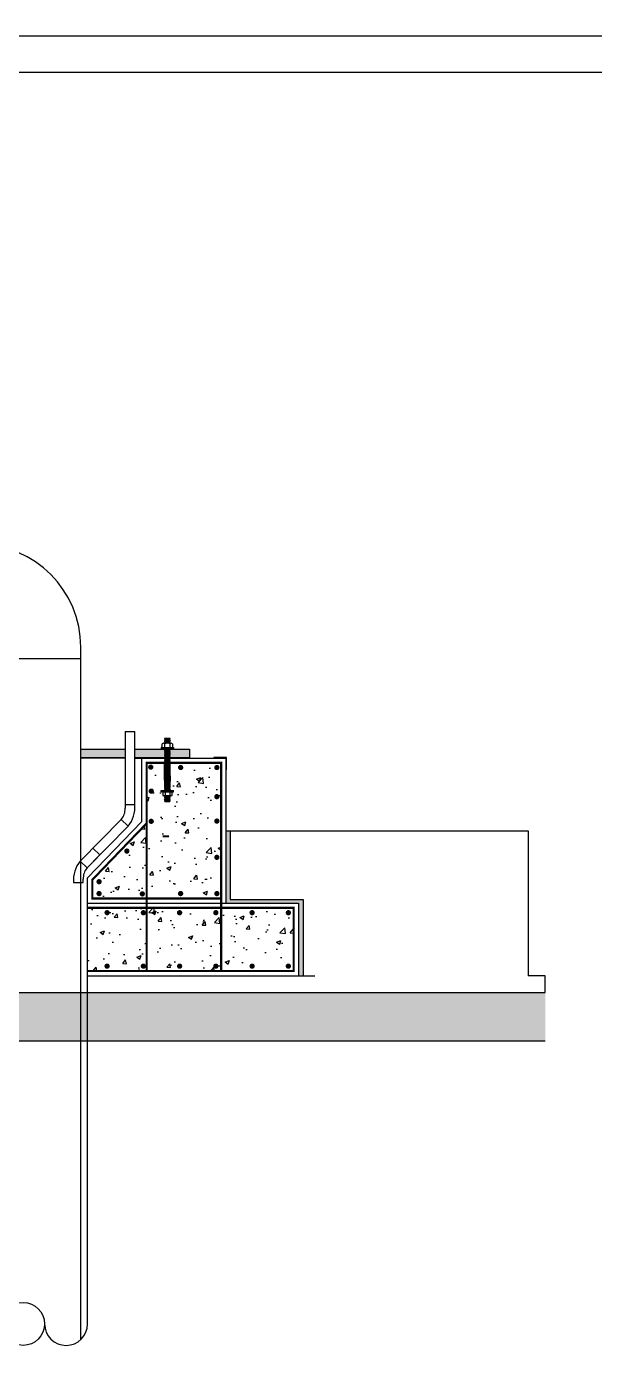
# Model space of a CAD drawing. Header units: inches. Extents: x 191440 to 383551, y 141400 to 284946.
# Drawn here: x 191710.16 to 191714.86, y 141556.57 to 141567.68 of the extents above; entities that cross this region are included whole.
import ezdxf

# ---------------------------------------------------------------- set-up
doc = ezdxf.new("R2010")
doc.units = ezdxf.units.IN
doc.header["$MEASUREMENT"] = 0
for name, pattern in [('AUSGEZOGEN', [0]), ('C_SOLID_M', [0]), ('CENTER', [2, 1.25, -0.25, 0.25, -0.25])]:
    doc.linetypes.add(name, pattern=pattern)
for name, color, linetype in [('CO', 4, 'Continuous'), ('Concrete', 7, 'C_SOLID_M'), ('HATCH', 40, 'Continuous'), ('PIPE', 7, 'AUSGEZOGEN'), ('Reinforcement', 10, 'Continuous'), ('Sanitary', 6, 'Continuous'), ('TEXT', 7, 'Continuous'), ('VP', 7, 'Continuous')]:
    doc.layers.add(name, color=color, linetype=linetype)
doc.styles.add('ROMANS', font='romans', dxfattribs={"height": 1})
doc.dimstyles.new('osama', dxfattribs={"dimtxt": 50, "dimasz": 45, "dimexe": 0.18, "dimexo": 0.0625, "dimgap": 0.2, "dimtad": 0, "dimdec": 0, "dimzin": 0, "dimdsep": 46, "dimtxsty": 'ROMANS', "dimcen": 0, "dimse1": 1, "dimse2": 1, "dimclrd": 3, "dimclre": 3, "dimclrt": 5, "dimadec": 0, "dimazin": 0, "dimtfac": 0.6, "dimtdec": 0, "dimtmove": 2, "dimatfit": 3, "dimfxl": 1, "dimtolj": 1, "dimtzin": 0, "dimarcsym": 0})
pattern_1 = [(50, (192373.31825, 142330.19386), (0.36436934, -0.03187817), [0.0381, -0.4191]), (355, (192373.31825, 142330.19386), (-0.07048684, 0.38211369), [0.03048, -0.33528117]), (100.451445, (192373.3486, 142330.1912), (0.2938825, 0.3502355), [0.03238002, -0.35618049]), (46.1842, (192373.31825, 142330.29546), (0.54215808, -0.08408466), [0.05715, -0.62865]), (96.63556, (192373.36343, 142330.28845), (0.47480827, 0.49485225), [0.04857005, -0.53427122]), (351.18415, (192373.31825, 142330.29546), (0.47480827, 0.49485225), [0.04571993, -0.50291946]), (21, (192373.36905, 142330.27006), (0.30322878, -0.2045304), [0.0381, -0.4191]), (326, (192373.36905, 142330.27006), (0.12360406, 0.36837593), [0.03048, -0.33528]), (71.451445, (192373.39432, 142330.253), (0.42683284, 0.16384554), [0.03238002, -0.35617988]), (37.5, (192373.31825, 142330.19386), (0.006177207, 0.169110078), [0, -0.331216, 0, -0.34036, 0, -0.33655]), (7.5, (192373.31825, 142330.19386), (0.133639325, 0.20036115), [0, -0.194056, 0, -0.323596, 0, -0.12827]), (327.5, (192373.20497, 142330.19386), (0.27118119, -0.011457488), [0, -0.127, 0, -0.39624, 0, -0.52578]), (317.5, (192373.15417, 142330.19386), (0.29625836, 0.05085298), [0, -0.1651, 0, -0.263144, 0, -0.37338])]

msp = doc.modelspace()

# ---------------------------------------------------------------- hatches: boundary and pattern name
at = {"layer": 'Concrete'}
for points in [[(191711.36545, 141561.71859), (191711.3779, 141561.71859), (191711.3779, 141561.70731), (191711.27487, 141561.70732), (191711.27487, 141561.7184), (191711.28699, 141561.7184)], [(191711.36537, 141561.35181), (191711.37782, 141561.35181), (191711.37782, 141561.36309), (191711.27479, 141561.3631), (191711.27479, 141561.35202), (191711.28691, 141561.35202)]]:
    msp.add_hatch(color=256, dxfattribs=at).paths.add_polyline_path(points)
at = {"layer": 'HATCH'}
h = msp.add_hatch(dxfattribs=at)
h.set_pattern_fill('AR-CONC', color=256, scale=0.002)
h.set_pattern_definition(pattern_1)
h.paths.add_polyline_path([(191711.77094, 141561.59242), (191711.15401, 141561.59242), (191711.15401, 141561.09171), (191711.15401, 141560.4702), (191711.77094, 141560.4702)])
h.paths.add_polyline_path([(191711.7467, 141560.81072, -1), (191711.7247, 141560.81073, -1)], flags=16)
h.paths.add_polyline_path([(191711.7247, 141561.11073, -1), (191711.7467, 141561.11072, -1)], flags=16)
h.paths.add_polyline_path([(191711.7467, 141560.51072, -1), (191711.7247, 141560.51073, -1)], flags=16)
h.paths.add_polyline_path([(191711.4467, 141560.51072, -1), (191711.4247, 141560.51073, -1)], flags=16)
h.paths.add_polyline_path([(191711.7247, 141561.31264, -1), (191711.7467, 141561.31263, -1)], flags=16)
h.paths.add_polyline_path([(191711.18142, 141561.109, -1), (191711.20342, 141561.109, -1)], flags=16)
h.paths.add_polyline_path([(191711.34747, 141561.5791), (191711.35039, 141561.57617), (191711.3504, 141561.5791)], flags=16)
h.paths.add_polyline_path([(191711.34723, 141561.35564), (191711.35102, 141561.35185), (191711.35141, 141561.35185), (191711.35142, 141561.35462), (191711.3504, 141561.35564)], flags=0)
h.paths.add_polyline_path([(191711.34739, 141561.27319), (191711.30546, 141561.2732), (191711.30246, 141561.27619), (191711.30546, 141561.27919), (191711.30246, 141561.28218), (191711.30546, 141561.28518), (191711.30246, 141561.28817), (191711.30546, 141561.29117), (191711.30247, 141561.29416), (191711.30546, 141561.29716), (191711.30247, 141561.30015), (191711.30546, 141561.30315), (191711.30247, 141561.30614), (191711.30546, 141561.30914), (191711.30247, 141561.31213), (191711.30546, 141561.31513), (191711.30172, 141561.31887), (191711.29723, 141561.31887, -0.18567766), (191711.28749, 141561.32262), (191711.28749, 141561.35202), (191711.27479, 141561.35202), (191711.27479, 141561.3631), (191711.30034, 141561.3631), (191711.30034, 141561.36549), (191711.30547, 141561.37062), (191711.30247, 141561.37361), (191711.30547, 141561.37661), (191711.30247, 141561.3796), (191711.30547, 141561.3826), (191711.30248, 141561.38559), (191711.30547, 141561.38859), (191711.30366, 141561.3904), (191711.30129, 141561.3904), (191711.30215, 141561.39126), (191711.30221, 141561.58842), (191711.30254, 141561.58809), (191711.30553, 141561.59109), (191711.34747, 141561.59108), (191711.3525, 141561.58605), (191711.3484, 141561.58602), (191711.34747, 141561.58509), (191711.35046, 141561.5821), (191711.3265, 141561.5821), (191711.32644, 141561.39458), (191711.3474, 141561.39458), (191711.35158, 141561.3904), (191711.34922, 141561.3904), (191711.3474, 141561.38859), (191711.3504, 141561.38559), (191711.3474, 141561.38259), (191711.3504, 141561.3796), (191711.3474, 141561.3766), (191711.3504, 141561.37361), (191711.3474, 141561.37061), (191711.3504, 141561.36762), (191711.3474, 141561.36462), (191711.34889, 141561.36314), (191711.35589, 141561.36313), (191711.36102, 141561.36311), (191711.36424, 141561.36309), (191711.37782, 141561.36309), (191711.37782, 141561.35181), (191711.36537, 141561.35181), (191711.36537, 141561.32261, -0.18567766), (191711.35563, 141561.31887), (191711.35114, 141561.31887), (191711.3474, 141561.31512), (191711.35039, 141561.31213), (191711.3474, 141561.30913), (191711.35039, 141561.30614), (191711.3474, 141561.30314), (191711.35039, 141561.30015), (191711.34739, 141561.29715), (191711.35039, 141561.29416), (191711.34739, 141561.29116), (191711.35039, 141561.28817), (191711.34739, 141561.28517), (191711.35039, 141561.28218), (191711.34739, 141561.27918), (191711.35039, 141561.27619)], flags=16)
h.paths.add_polyline_path([(191711.30547, 141561.35547), (191711.30547, 141561.35864), (191711.30247, 141561.35564), (191711.30247, 141561.35248)], flags=0)
h.paths.add_polyline_path([(191711.3459, 141561.32261, -0.19230769), (191711.30696, 141561.32262), (191711.30696, 141561.35182), (191711.3459, 141561.35182)], flags=0)
h.paths.add_polyline_path([(191711.30547, 141561.36463), (191711.3474, 141561.36462), (191711.3504, 141561.36762), (191711.30247, 141561.36762)], flags=0)
h.paths.add_polyline_path([(191711.3474, 141561.35863), (191711.30547, 141561.35864), (191711.30247, 141561.36163), (191711.3504, 141561.36163)], flags=0)
h.paths.add_polyline_path([(191711.36102, 141561.36311), (191711.35589, 141561.36313), (191711.35344, 141561.36313), (191711.35967, 141561.36312)], flags=0)
h.paths.add_polyline_path([(191711.18158, 141561.35864, -1), (191711.20358, 141561.35864, -1)], flags=16)
h.paths.add_polyline_path([(191711.3265, 141561.58569), (191711.35046, 141561.58809), (191711.30305, 141561.58809), (191711.30305, 141561.5857)], flags=0)
h.paths.add_polyline_path([(191711.7247, 141561.554, -1), (191711.7467, 141561.554, -1)], flags=16)
h.paths.add_polyline_path([(191711.4247, 141561.554, -1), (191711.4467, 141561.554, -1)], flags=16)
h.paths.add_polyline_path([(191711.17757, 141561.55713, -1), (191711.19957, 141561.55713, -1)], flags=16)
h = msp.add_hatch(dxfattribs=at)
h.set_pattern_fill('AR-CONC', color=256, scale=0.002)
h.set_pattern_definition(pattern_1)
h.paths.add_polyline_path([(191711.15401, 141561.09171), (191710.70472, 141560.62471), (191710.70472, 141560.4702), (191711.15401, 141560.4702)])
h.paths.add_polyline_path([(191711.12962, 141560.50803, -1), (191711.10761, 141560.50803, -1)], flags=16)
h.paths.add_polyline_path([(191710.97977, 141560.86232, -1), (191711.00178, 141560.86232, -1)], flags=16)
h.paths.add_polyline_path([(191710.7719, 141560.60894, -1), (191710.7499, 141560.60894, -1)], flags=16)
h.paths.add_polyline_path([(191710.7719, 141560.51072, -1), (191710.7499, 141560.51073, -1)], flags=16)
h = msp.add_hatch(color=256, dxfattribs=at)
h.dxf.hatch_style = 1
h.paths.add_polyline_path([(191711.8467, 141561.03131), (191711.80983, 141561.03131), (191711.80983, 141560.43131), (191712.40983, 141560.43131), (191712.40983, 141559.83131), (191712.45115, 141559.83131), (191712.45115, 141560.46104), (191711.8467, 141560.46104)])
at = {"layer": 'HATCH', "linetype": 'ByBlock', "lineweight": -2}
h = msp.add_hatch(dxfattribs=at)
h.set_pattern_fill('GRAVEL', color=256)
h.set_pattern_definition([(228.01279, (191642.3782, 141531.25891), (-8, -9), [0.134536, -13.319088]), (184.96974, (191642.2882, 141531.15891), (12, 1), [0.230868, -22.855925]), (132.51045, (191642.0582, 141531.13891), (10, -11), [0.162788, -16.116033]), (267.27369, (191641.6682, 141530.88891), (1, 20), [0.210238, -20.813558]), (292.833654, (191641.6582, 141530.67891), (-5, 12), [0.206155, -20.409373]), (357.27369, (191641.7382, 141530.48891), (-20, 1), [0.210238, -20.813558]), (37.69424, (191641.9482, 141530.47891), (-13, -10), [0.278029, -27.524849]), (72.25533, (191642.1682, 141530.64891), (7, 22), [0.262488, -25.9863215]), (121.429566, (191642.2482, 141530.89891), (-8, 13), [0.21095, -20.884073]), (175.23636, (191642.1382, 141531.07891), (11, -1), [0.240832, -11.800763]), (222.39744, (191641.8982, 141531.09891), (-12, -11), [0.311448, -30.833375]), (138.81407, (191642.6582, 141530.87891), (-7, 6), [0.106301, -10.523845]), (171.469234, (191642.5782, 141530.94891), (13, -2), [0.202237, -20.021511]), (225, (191642.3782, 141530.9789), (-1e-16, -1), [0.141421, -1.272793]), (203.1986, (191642.3082, 141531.09891), (5, 2), [0.076158, -7.539615]), (291.8014, (191642.2382, 141531.0689), (-1, 3), [0.107703, -5.277462]), (30.96376, (191642.2782, 141530.96891), (3, 2), [0.174929, -5.656023]), (161.56505, (191642.4282, 141531.0589), (2, -1), [0.126491, -3.035787]), (16.38954, (191641.6582, 141531.06891), (10, 3), [0.1772, -17.542845]), (70.34618, (191641.8282, 141531.11891), (-4, -11), [0.148661, -14.717408]), (293.1986, (191642.4282, 141531.25891), (-2, 5), [0.152315, -7.463458]), (343.61046, (191642.4882, 141531.11891), (-10, 3), [0.1772, -17.542845]), (339.44395, (191641.6582, 141530.44891), (-5, 2), [0.17088, -8.373124]), (294.77514, (191641.8182, 141530.38891), (-5, 11), [0.143178, -14.174643]), (66.8014, (191642.4382, 141530.25891), (2, 5), [0.152315, -7.463458]), (17.354025, (191642.4982, 141530.39891), (-13, -4), [0.167631, -16.595424]), (69.44395, (191641.9482, 141530.25891), (-2, -5), [0.08544, -8.458564]), (101.30993, (191642.3782, 141530.2589), (-1, 4), [0.05099, -5.04803]), (165.96376, (191642.3682, 141530.3089), (3, -1), [0.206155, -3.916951]), (186.009006, (191642.1682, 141530.35891), (10, 1), [0.19105, -18.913923]), (303.69007, (191642.2782, 141530.8789), (-1, 2), [0.144222, -3.461329]), (353.157227, (191642.3582, 141530.75891), (17, -2), [0.251794, -24.927563]), (60.9454, (191642.6082, 141530.72891), (-4, -7), [0.102956, -10.192674]), (90, (191642.6582, 141530.8189), (-1, 1), [0.06, -0.94]), (120.25644, (191642.1482, 141530.38891), (4, -7), [0.138924, -13.75352]), (48.01279, (191642.0782, 141530.50891), (8, 9), [0.269072, -13.184552]), (0, (191642.2582, 141530.7089), (1, 1), [0.26, -0.74]), (325.30485, (191642.5182, 141530.70891), (10, -7), [0.158114, -15.653274]), (254.0546, (191642.6482, 141530.61891), (-1, -4), [0.145602, -7.134508]), (207.645975, (191642.6082, 141530.47891), (-19, -10), [0.237065, -23.469474]), (175.42608, (191642.3982, 141530.36891), (-13, 1), [0.250799, -24.829073])])
h.paths.add_polyline_path([(191714.45296, 141559.69131), (191704.96573, 141559.69131), (191704.96525, 141559.29131), (191714.45296, 141559.29131)])
h.paths.add_polyline_path([(191704.96573, 141559.69131), (191704.66288, 141559.69131), (191704.82818, 141559.29131), (191704.96525, 141559.29131)])
h.paths.add_polyline_path([(191704.66288, 141559.69131), (191704.27111, 141559.69131), (191703.20502, 141560.39131), (191678.18246, 141560.39131), (191678.18246, 141559.99131), (191703.08544, 141559.99131), (191704.15152, 141559.29131), (191704.82818, 141559.29131)])
at = {"layer": 'HATCH'}
h = msp.add_hatch(dxfattribs=at)
h.set_pattern_fill('AR-CONC', color=256, scale=0.002)
h.set_pattern_definition(pattern_1)
h.paths.add_polyline_path([(191712.37112, 141560.39261), (191710.66583, 141560.39261), (191710.66583, 141559.87002), (191712.37112, 141559.87002)])
h.paths.add_polyline_path([(191711.43832, 141559.91016, -1), (191711.41632, 141559.91016, -1)], flags=16)
h.paths.add_polyline_path([(191711.13832, 141559.91016, -1), (191711.11632, 141559.91016, -1)], flags=16)
h.paths.add_polyline_path([(191711.41632, 141560.35246, -1), (191711.43832, 141560.35246, -1)], flags=16)
h.paths.add_polyline_path([(191711.11632, 141560.35246, -1), (191711.13832, 141560.35246, -1)], flags=16)
h.paths.add_polyline_path([(191711.73832, 141559.91016, -1), (191711.71632, 141559.91016, -1)], flags=16)
h.paths.add_polyline_path([(191711.71632, 141560.35246, -1), (191711.73832, 141560.35246, -1)], flags=16)
h.paths.add_polyline_path([(191710.83832, 141559.91016, -1), (191710.81632, 141559.91016, -1)], flags=16)
h.paths.add_polyline_path([(191710.81632, 141560.35246, -1), (191710.83832, 141560.35246, -1)], flags=16)
h.paths.add_polyline_path([(191712.01632, 141559.91016, -1), (191712.03832, 141559.91016, -1)], flags=16)
h.paths.add_polyline_path([(191712.01632, 141560.35246, -1), (191712.03832, 141560.35246, -1)], flags=16)
h.paths.add_polyline_path([(191712.31632, 141559.91016, -1), (191712.33832, 141559.91016, -1)], flags=16)
h.paths.add_polyline_path([(191712.31632, 141560.35246, -1), (191712.33832, 141560.35246, -1)], flags=16)
at = {"layer": 'PIPE'}
h = msp.add_hatch(color=256, dxfattribs=at)
h.dxf.hatch_style = 1
h.paths.add_polyline_path([(191710.78719, 141561.70731), (191710.78719, 141561.63731), (191710.97615, 141561.63731), (191710.97615, 141561.70731)])
h.paths.add_polyline_path([(191710.60983, 141561.70731), (191710.60983, 141561.63731), (191710.78719, 141561.63731), (191710.78719, 141561.70731)])
h = msp.add_hatch(color=256, dxfattribs=at)
h.dxf.hatch_style = 1
h.paths.add_polyline_path([(191711.30554, 141561.68782), (191711.30255, 141561.69081), (191711.30554, 141561.69381), (191711.30255, 141561.6968), (191711.30554, 141561.6998), (191711.30255, 141561.70279), (191711.30554, 141561.70579), (191711.30402, 141561.70731), (191711.05615, 141561.70731), (191711.05615, 141561.63731), (191711.30368, 141561.63731), (191711.30554, 141561.63917), (191711.30254, 141561.64216), (191711.30554, 141561.64516), (191711.30254, 141561.64815), (191711.30554, 141561.65115), (191711.30254, 141561.65414), (191711.30554, 141561.65714), (191711.30254, 141561.66013), (191711.30554, 141561.66313), (191711.30255, 141561.66612), (191711.30554, 141561.66912), (191711.30255, 141561.67212), (191711.30554, 141561.67511), (191711.30255, 141561.67811), (191711.30554, 141561.6811), (191711.34748, 141561.6811), (191711.35047, 141561.6781), (191711.34748, 141561.67511), (191711.35047, 141561.67211), (191711.34747, 141561.66912), (191711.35047, 141561.66612), (191711.34747, 141561.66312), (191711.35047, 141561.66013), (191711.34747, 141561.65713), (191711.35047, 141561.65414), (191711.34747, 141561.65114), (191711.35047, 141561.64815), (191711.34747, 141561.64515), (191711.35047, 141561.64216), (191711.34747, 141561.63916), (191711.34932, 141561.63731), (191711.50983, 141561.63731), (191711.50983, 141561.70731), (191711.3779, 141561.70731), (191711.3779, 141561.70731), (191711.36432, 141561.70731), (191711.3611, 141561.70729), (191711.35788, 141561.70728), (191711.35352, 141561.70727), (191711.34896, 141561.70727), (191711.34748, 141561.70578), (191711.35047, 141561.70279), (191711.34748, 141561.69979), (191711.35047, 141561.6968), (191711.34748, 141561.6938), (191711.35047, 141561.69081), (191711.34748, 141561.68781), (191711.35047, 141561.68482), (191711.34748, 141561.68182), (191711.30554, 141561.68183), (191711.30255, 141561.68482)])
h = msp.add_hatch(color=256, dxfattribs=at)
h.dxf.hatch_style = 1
h.paths.add_polyline_path([(191711.50983, 141561.70731), (191711.3779, 141561.70731), (191711.3779, 141561.70731), (191711.36432, 141561.70731), (191711.3611, 141561.70729), (191711.35788, 141561.70728), (191711.35352, 141561.70727), (191711.34896, 141561.70727), (191711.34748, 141561.70578), (191711.35047, 141561.70279), (191711.34748, 141561.69979), (191711.35047, 141561.6968), (191711.34748, 141561.6938), (191711.35047, 141561.69081), (191711.34748, 141561.68781), (191711.35047, 141561.68482), (191711.34711, 141561.68146), (191711.35047, 141561.6781), (191711.34748, 141561.67511), (191711.35047, 141561.67211), (191711.34747, 141561.66912), (191711.35047, 141561.66612), (191711.34747, 141561.66312), (191711.35047, 141561.66013), (191711.34747, 141561.65713), (191711.35047, 141561.65414), (191711.34747, 141561.65114), (191711.35047, 141561.64815), (191711.34747, 141561.64515), (191711.35047, 141561.64216), (191711.34747, 141561.63916), (191711.34932, 141561.63731), (191711.50983, 141561.63731)])
h = msp.add_hatch(color=4, dxfattribs=at)
h.dxf.hatch_style = 1
h.paths.add_polyline_path([(191711.05615, 141561.63731), (191711.05615, 141561.63131), (191711.50983, 141561.63131), (191711.50983, 141561.63731)])
h.paths.add_polyline_path([(191710.78719, 141561.63731), (191710.78719, 141561.63131), (191710.97615, 141561.63131), (191710.97615, 141561.63731)])
h.paths.add_polyline_path([(191710.60983, 141561.63731), (191710.60983, 141561.63131), (191710.78719, 141561.63131), (191710.78719, 141561.63731)])
h = msp.add_hatch(color=256, dxfattribs=at)
h.dxf.hatch_style = 1
h.paths.add_polyline_path([(191711.81583, 141561.63731), (191711.70986, 141561.63731), (191711.70983, 141561.63131), (191711.80983, 141561.63131), (191711.80983, 141561.53506), (191711.81583, 141561.53506)])

# ---------------------------------------------------------------- linework, layer by layer
for p, q in [((191711.28368, 141561.7186), (191711.28368, 141561.75072)), ((191711.35864, 141561.75483), (191711.29439, 141561.75484)), ((191711.30345, 141561.75896), (191711.30016, 141561.75566)), ((191711.30255, 141561.70279), (191711.30554, 141561.70579)), ((191711.30255, 141561.70279), (191711.35047, 141561.70279)), ((191711.30554, 141561.6998), (191711.30255, 141561.70279)), ((191711.30255, 141561.6968), (191711.30554, 141561.6998)), ((191711.30255, 141561.6968), (191711.35047, 141561.6968)), ((191711.30554, 141561.69381), (191711.30255, 141561.6968)), ((191711.30255, 141561.69081), (191711.30554, 141561.69381)), ((191711.30255, 141561.69081), (191711.35047, 141561.69081)), ((191711.30554, 141561.68782), (191711.30255, 141561.69081)), ((191711.30555, 141561.79722), (191711.30256, 141561.79422)), ((191711.30256, 141561.79422), (191711.35048, 141561.79422)), ((191711.30256, 141561.79422), (191711.30555, 141561.79123)), ((191711.30555, 141561.79123), (191711.30256, 141561.78823)), ((191711.30256, 141561.78823), (191711.35048, 141561.78823)), ((191711.30256, 141561.78823), (191711.30555, 141561.78524)), ((191711.30555, 141561.78524), (191711.30256, 141561.78224)), ((191711.30256, 141561.78224), (191711.35048, 141561.78224)), ((191711.30256, 141561.78224), (191711.30555, 141561.77925)), ((191711.30555, 141561.77925), (191711.30256, 141561.77625)), ((191711.30256, 141561.77625), (191711.35048, 141561.77625)), ((191711.30256, 141561.77625), (191711.30555, 141561.77326)), ((191711.30555, 141561.77326), (191711.30256, 141561.77026)), ((191711.30256, 141561.77026), (191711.35048, 141561.77026)), ((191711.30256, 141561.77026), (191711.30555, 141561.76727)), ((191711.30555, 141561.76727), (191711.30256, 141561.76427)), ((191711.30256, 141561.76427), (191711.35048, 141561.76427)), ((191711.30256, 141561.76427), (191711.30555, 141561.76128)), ((191711.30555, 141561.76128), (191711.30256, 141561.75828)), ((191711.30256, 141561.75828), (191711.35048, 141561.75828)), ((191711.30256, 141561.75828), (191711.30555, 141561.75529)), ((191711.34958, 141561.75895), (191711.30345, 141561.75896)), ((191711.32651, 141561.75483), (191711.30345, 141561.75484)), ((191711.30509, 141561.71859), (191711.3051, 141561.75072)), ((191711.34748, 141561.69979), (191711.30554, 141561.6998)), ((191711.34748, 141561.6938), (191711.30554, 141561.69381)), ((191711.30555, 141561.79722), (191711.34749, 141561.79722)), ((191711.34749, 141561.79122), (191711.30555, 141561.79123)), ((191711.34749, 141561.78523), (191711.30555, 141561.78524)), ((191711.34749, 141561.77924), (191711.30555, 141561.77925)), ((191711.34748, 141561.77325), (191711.30555, 141561.77326)), ((191711.34748, 141561.76726), (191711.30555, 141561.76727)), ((191711.34748, 141561.76127), (191711.30555, 141561.76128)), ((191711.35048, 141561.76427), (191711.34748, 141561.76127)), ((191711.34748, 141561.76127), (191711.35048, 141561.75828)), ((191711.35048, 141561.75828), (191711.34748, 141561.75528)), ((191711.35047, 141561.70279), (191711.34748, 141561.70578)), ((191711.34748, 141561.69979), (191711.35047, 141561.70279)), ((191711.35047, 141561.6968), (191711.34748, 141561.69979)), ((191711.34748, 141561.6938), (191711.35047, 141561.6968)), ((191711.35047, 141561.69081), (191711.34748, 141561.6938)), ((191711.34748, 141561.68781), (191711.35047, 141561.69081)), ((191711.34749, 141561.79722), (191711.35048, 141561.79422)), ((191711.35048, 141561.79422), (191711.34749, 141561.79122)), ((191711.34749, 141561.79122), (191711.35048, 141561.78823)), ((191711.35048, 141561.78823), (191711.34749, 141561.78523)), ((191711.34749, 141561.78523), (191711.35048, 141561.78224)), ((191711.35048, 141561.78224), (191711.34749, 141561.77924)), ((191711.34749, 141561.77924), (191711.35048, 141561.77625)), ((191711.35048, 141561.77625), (191711.34749, 141561.77325)), ((191711.34749, 141561.77325), (191711.35048, 141561.77026)), ((191711.35048, 141561.77026), (191711.34749, 141561.76726)), ((191711.34749, 141561.76726), (191711.35048, 141561.76427)), ((191711.34793, 141561.71859), (191711.34793, 141561.75071)), ((191711.34958, 141561.75895), (191711.35287, 141561.75566)), ((191711.36935, 141561.75071), (191711.36934, 141561.71859)), ((191711.30554, 141561.66313), (191711.30254, 141561.66013)), ((191711.30254, 141561.66013), (191711.35047, 141561.66013)), ((191711.30254, 141561.66013), (191711.30554, 141561.65714)), ((191711.30554, 141561.65714), (191711.30254, 141561.65414)), ((191711.30254, 141561.65414), (191711.35047, 141561.65414)), ((191711.30254, 141561.65414), (191711.30554, 141561.65115)), ((191711.30554, 141561.65115), (191711.30254, 141561.64815)), ((191711.30254, 141561.64815), (191711.35047, 141561.64815)), ((191711.30254, 141561.64815), (191711.30554, 141561.64516)), ((191711.30554, 141561.64516), (191711.30254, 141561.64216)), ((191711.30254, 141561.64216), (191711.35047, 141561.64216)), ((191711.30254, 141561.64216), (191711.30554, 141561.63917)), ((191711.30254, 141561.64216), (191711.35047, 141561.64216)), ((191711.30554, 141561.63917), (191711.30254, 141561.63617)), ((191711.30554, 141561.63302), (191711.30254, 141561.63602)), ((191711.30254, 141561.63003), (191711.30554, 141561.63302)), ((191711.30254, 141561.63003), (191711.35046, 141561.63002)), ((191711.30554, 141561.62703), (191711.30254, 141561.63003)), ((191711.30254, 141561.62404), (191711.30554, 141561.62703)), ((191711.30254, 141561.62404), (191711.35046, 141561.62403)), ((191711.30554, 141561.62104), (191711.30254, 141561.62404)), ((191711.30254, 141561.61805), (191711.30554, 141561.62104)), ((191711.30254, 141561.61805), (191711.35046, 141561.61804)), ((191711.30554, 141561.61505), (191711.30254, 141561.61805)), ((191711.30254, 141561.61206), (191711.30554, 141561.61505)), ((191711.30254, 141561.61206), (191711.35046, 141561.61205)), ((191711.30553, 141561.60906), (191711.30254, 141561.61206)), ((191711.30254, 141561.60606), (191711.30553, 141561.60906)), ((191711.30254, 141561.60606), (191711.35046, 141561.60606)), ((191711.30553, 141561.60307), (191711.30254, 141561.60606)), ((191711.30254, 141561.60007), (191711.30553, 141561.60307)), ((191711.30254, 141561.60007), (191711.35046, 141561.60007)), ((191711.30553, 141561.59708), (191711.30254, 141561.60007)), ((191711.30254, 141561.59408), (191711.30553, 141561.59708)), ((191711.30254, 141561.59408), (191711.35046, 141561.59408)), ((191711.30254, 141561.59408), (191711.35046, 141561.59408)), ((191711.30254, 141561.59408), (191711.30553, 141561.59109)), ((191711.30553, 141561.59109), (191711.30254, 141561.58809)), ((191711.30254, 141561.58809), (191711.35046, 141561.58809)), ((191711.30254, 141561.58809), (191711.30553, 141561.5851)), ((191711.30553, 141561.5851), (191711.30254, 141561.5821)), ((191711.30254, 141561.5821), (191711.35046, 141561.5821)), ((191711.30254, 141561.5821), (191711.30553, 141561.57911)), ((191711.30553, 141561.57911), (191711.30254, 141561.57611)), ((191711.30255, 141561.68482), (191711.30554, 141561.68782)), ((191711.30255, 141561.68482), (191711.35047, 141561.68482)), ((191711.30554, 141561.68183), (191711.30255, 141561.68482)), ((191711.30554, 141561.6811), (191711.30255, 141561.67811)), ((191711.30255, 141561.67811), (191711.35047, 141561.6781)), ((191711.30255, 141561.67811), (191711.30554, 141561.67511)), ((191711.30554, 141561.67511), (191711.30255, 141561.67212)), ((191711.30255, 141561.67212), (191711.35047, 141561.67211)), ((191711.30255, 141561.67212), (191711.30554, 141561.66912)), ((191711.30554, 141561.66912), (191711.30255, 141561.66612)), ((191711.30255, 141561.66612), (191711.35047, 141561.66612)), ((191711.30255, 141561.66612), (191711.30554, 141561.66313)), ((191711.34747, 141561.60906), (191711.30553, 141561.60906)), ((191711.34747, 141561.60306), (191711.30553, 141561.60307)), ((191711.34747, 141561.59707), (191711.30553, 141561.59708)), ((191711.34747, 141561.59108), (191711.30553, 141561.59109)), ((191711.34746, 141561.58509), (191711.30553, 141561.5851)), ((191711.34746, 141561.5791), (191711.30553, 141561.57911)), ((191711.34748, 141561.68781), (191711.30554, 141561.68782)), ((191711.30554, 141561.68183), (191711.34747, 141561.68182)), ((191711.30554, 141561.6811), (191711.34747, 141561.6811)), ((191711.34747, 141561.67511), (191711.30554, 141561.67511)), ((191711.34747, 141561.66912), (191711.30554, 141561.66912)), ((191711.34747, 141561.66312), (191711.30554, 141561.66313)), ((191711.34747, 141561.65713), (191711.30554, 141561.65714)), ((191711.34747, 141561.65114), (191711.30554, 141561.65115)), ((191711.34747, 141561.64515), (191711.30554, 141561.64516)), ((191711.34747, 141561.63916), (191711.30554, 141561.63917)), ((191711.34747, 141561.63302), (191711.30554, 141561.63302)), ((191711.34747, 141561.62703), (191711.30554, 141561.62703)), ((191711.34747, 141561.62104), (191711.30554, 141561.62104)), ((191711.34747, 141561.61505), (191711.30554, 141561.61505)), ((191711.35047, 141561.67211), (191711.34747, 141561.66912)), ((191711.34747, 141561.66912), (191711.35047, 141561.66612)), ((191711.35047, 141561.66612), (191711.34747, 141561.66312)), ((191711.34747, 141561.66312), (191711.35047, 141561.66013)), ((191711.35047, 141561.66013), (191711.34747, 141561.65713)), ((191711.34747, 141561.65713), (191711.35047, 141561.65414)), ((191711.35047, 141561.65414), (191711.34747, 141561.65114)), ((191711.34747, 141561.65114), (191711.35047, 141561.64815)), ((191711.35047, 141561.64815), (191711.34747, 141561.64515)), ((191711.34747, 141561.64515), (191711.35047, 141561.64216)), ((191711.35047, 141561.64216), (191711.34747, 141561.63916)), ((191711.34747, 141561.63916), (191711.35047, 141561.63617)), ((191711.34747, 141561.63302), (191711.35047, 141561.63601)), ((191711.35047, 141561.63002), (191711.34747, 141561.63302)), ((191711.34747, 141561.62703), (191711.35047, 141561.63002)), ((191711.35047, 141561.62403), (191711.34747, 141561.62703)), ((191711.34747, 141561.62104), (191711.35047, 141561.62403)), ((191711.35046, 141561.61804), (191711.34747, 141561.62104)), ((191711.34747, 141561.61505), (191711.35046, 141561.61804)), ((191711.35046, 141561.61205), (191711.34747, 141561.61505)), ((191711.34747, 141561.60906), (191711.35046, 141561.61205)), ((191711.35046, 141561.60606), (191711.34747, 141561.60906)), ((191711.34747, 141561.60306), (191711.35046, 141561.60606)), ((191711.35046, 141561.60007), (191711.34747, 141561.60306)), ((191711.34747, 141561.59707), (191711.35046, 141561.60007)), ((191711.35046, 141561.59408), (191711.34747, 141561.59707)), ((191711.35046, 141561.59408), (191711.34747, 141561.59108)), ((191711.34747, 141561.59108), (191711.35046, 141561.58809)), ((191711.35046, 141561.58809), (191711.34747, 141561.58509)), ((191711.34747, 141561.58509), (191711.35046, 141561.5821)), ((191711.35046, 141561.5821), (191711.34747, 141561.5791)), ((191711.34747, 141561.5791), (191711.35046, 141561.57611)), ((191711.35047, 141561.68482), (191711.34748, 141561.68781)), ((191711.34748, 141561.68182), (191711.35047, 141561.68482)), ((191711.34748, 141561.6811), (191711.35047, 141561.6781)), ((191711.35047, 141561.6781), (191711.34748, 141561.67511)), ((191711.34748, 141561.67511), (191711.35047, 141561.67211)), ((191711.30254, 141561.57611), (191711.35046, 141561.57611)), ((191711.30547, 141561.3826), (191711.30247, 141561.3796)), ((191711.30247, 141561.3796), (191711.3504, 141561.3796)), ((191711.30247, 141561.3796), (191711.30547, 141561.37661)), ((191711.30547, 141561.37661), (191711.30247, 141561.37361)), ((191711.30247, 141561.37361), (191711.3504, 141561.37361)), ((191711.30247, 141561.37361), (191711.30547, 141561.37062)), ((191711.30547, 141561.37062), (191711.30247, 141561.36762)), ((191711.30247, 141561.36762), (191711.3504, 141561.36762)), ((191711.30247, 141561.36762), (191711.30547, 141561.36463)), ((191711.30547, 141561.39458), (191711.30248, 141561.39159)), ((191711.30248, 141561.39159), (191711.3504, 141561.39158)), ((191711.30248, 141561.39159), (191711.30547, 141561.38859)), ((191711.30547, 141561.38859), (191711.30248, 141561.38559)), ((191711.30248, 141561.38559), (191711.3504, 141561.38559)), ((191711.30248, 141561.38559), (191711.30547, 141561.3826)), ((191711.3474, 141561.39458), (191711.30547, 141561.39458)), ((191711.3474, 141561.38859), (191711.30547, 141561.38859)), ((191711.3474, 141561.38259), (191711.30547, 141561.3826)), ((191711.3474, 141561.3766), (191711.30547, 141561.37661)), ((191711.3474, 141561.37061), (191711.30547, 141561.37062)), ((191711.3474, 141561.39458), (191711.3504, 141561.39158)), ((191711.3504, 141561.39158), (191711.3474, 141561.38859)), ((191711.3504, 141561.38559), (191711.3474, 141561.38259)), ((191711.3474, 141561.38259), (191711.3504, 141561.3796)), ((191711.3504, 141561.3796), (191711.3474, 141561.3766)), ((191711.3474, 141561.3766), (191711.3504, 141561.37361)), ((191711.3504, 141561.37361), (191711.3474, 141561.37061)), ((191711.3474, 141561.37061), (191711.3504, 141561.36762)), ((191711.3504, 141561.36762), (191711.3474, 141561.36462)), ((191711.34741, 141561.38859), (191711.3504, 141561.38559)), ((191711.28749, 141561.35182), (191711.28749, 141561.32262)), ((191711.35563, 141561.31887), (191711.29723, 141561.31887)), ((191711.30246, 141561.28817), (191711.30546, 141561.29117)), ((191711.30246, 141561.28817), (191711.35039, 141561.28817)), ((191711.30546, 141561.28518), (191711.30246, 141561.28817)), ((191711.30246, 141561.28218), (191711.30546, 141561.28518)), ((191711.30246, 141561.28218), (191711.35039, 141561.28218)), ((191711.30546, 141561.27919), (191711.30246, 141561.28218)), ((191711.30246, 141561.27619), (191711.30546, 141561.27919)), ((191711.30246, 141561.27619), (191711.35039, 141561.27619)), ((191711.30546, 141561.2732), (191711.30246, 141561.27619)), ((191711.30546, 141561.31513), (191711.30247, 141561.31812)), ((191711.30247, 141561.31213), (191711.30546, 141561.31513)), ((191711.30247, 141561.31213), (191711.35039, 141561.31213)), ((191711.30546, 141561.30914), (191711.30247, 141561.31213)), ((191711.30247, 141561.30614), (191711.30546, 141561.30914)), ((191711.30247, 141561.30614), (191711.35039, 141561.30614)), ((191711.30546, 141561.30315), (191711.30247, 141561.30614)), ((191711.30247, 141561.30015), (191711.30546, 141561.30315)), ((191711.30247, 141561.30015), (191711.35039, 141561.30015)), ((191711.30546, 141561.29716), (191711.30247, 141561.30015)), ((191711.30247, 141561.29416), (191711.30546, 141561.29716)), ((191711.30247, 141561.29416), (191711.35039, 141561.29416)), ((191711.30546, 141561.29117), (191711.30247, 141561.29416)), ((191711.32643, 141561.31887), (191711.30546, 141561.31887)), ((191711.3474, 141561.31512), (191711.30546, 141561.31513)), ((191711.34739, 141561.30913), (191711.30546, 141561.30914)), ((191711.34739, 141561.30314), (191711.30546, 141561.30315)), ((191711.34739, 141561.29715), (191711.30546, 141561.29716)), ((191711.34739, 141561.29116), (191711.30546, 141561.29117)), ((191711.34739, 141561.28517), (191711.30546, 141561.28518)), ((191711.34739, 141561.27918), (191711.30546, 141561.27919)), ((191711.30546, 141561.2732), (191711.34739, 141561.27319)), ((191711.30696, 141561.35182), (191711.30696, 141561.32262)), ((191711.3459, 141561.35182), (191711.3459, 141561.32261)), ((191711.34739, 141561.29715), (191711.35039, 141561.30015)), ((191711.35039, 141561.29416), (191711.34739, 141561.29715)), ((191711.34739, 141561.29116), (191711.35039, 141561.29416)), ((191711.35039, 141561.28817), (191711.34739, 141561.29116)), ((191711.34739, 141561.28517), (191711.35039, 141561.28817)), ((191711.35039, 141561.28218), (191711.34739, 141561.28517)), ((191711.34739, 141561.27918), (191711.35039, 141561.28218)), ((191711.35039, 141561.27619), (191711.34739, 141561.27918)), ((191711.34739, 141561.27319), (191711.35039, 141561.27619)), ((191711.3474, 141561.31512), (191711.35039, 141561.31812)), ((191711.35039, 141561.31213), (191711.3474, 141561.31512)), ((191711.3474, 141561.30913), (191711.35039, 141561.31213)), ((191711.35039, 141561.30614), (191711.3474, 141561.30913)), ((191711.3474, 141561.30314), (191711.35039, 141561.30614)), ((191711.35039, 141561.30015), (191711.3474, 141561.30314)), ((191711.36537, 141561.32261), (191711.36537, 141561.35181)), ((191711.28966, 141560.98837), (191711.33727, 141560.98836)), ((191711.28966, 141560.98837), (191711.33727, 141560.98836)), ((191711.28966, 141560.98837), (191711.29264, 141560.98539)), ((191711.29264, 141560.98539), (191711.28966, 141560.98242)), ((191711.28966, 141560.98242), (191711.33727, 141560.98241)), ((191711.33429, 141560.98539), (191711.29264, 141560.98539)), ((191711.33727, 141560.98836), (191711.33429, 141560.98539))]:
    msp.add_line(p, q)
msp.add_lwpolyline([(191727.69337, 141567.60726), (191670.19337, 141567.60726), (191670.19337, 141528.10726), (191727.69337, 141528.10726), (191727.69337, 141567.60726)])
msp.add_lwpolyline([(191727.39337, 141567.30726), (191670.49337, 141567.30726), (191670.49337, 141528.40726), (191727.39337, 141528.40726)], close=True)
at = {"const_width": 0.04792}
msp.add_lwpolyline([(191711.32644, 141561.3904), (191711.3265, 141561.58569)], dxfattribs=at)
at = {"color": 7}
for points in [[(191711.80983, 141561.03131), (191714.31296, 141561.03131)], [(191714.31296, 141561.03131), (191714.31296, 141559.83131)], [(191678.32246, 141560.53131), (191678.18246, 141560.53131), (191678.18246, 141560.39131), (191703.20502, 141560.39131), (191704.27111, 141559.69131), (191714.45296, 141559.69131), (191714.45296, 141559.83131), (191714.31296, 141559.83131)], [(191678.18246, 141559.99131), (191703.08544, 141559.99131), (191704.15152, 141559.29131), (191714.45296, 141559.29131)]]:
    msp.add_lwpolyline(points, dxfattribs=at)
for centre, radius, start, end in [((191711.29439, 141561.73886), 0.01598, 47.918888, 132.068932), ((191711.32651, 141561.69709), 0.05774, 68.222856, 111.764964), ((191711.35864, 141561.73885), 0.01598, 47.918888, 132.068932), ((191711.29723, 141561.3334), 0.01453, 227.918888, 312.068932), ((191711.32644, 141561.37136), 0.05249, 248.222856, 291.764964), ((191711.35564, 141561.33339), 0.01453, 227.918888, 312.068932)]:
    msp.add_arc(centre, radius, start, end)
at = {"layer": 'CO'}
for p, q in [((191710.60983, 141562.45731), (191710.60983, 141562.5502)), ((191710.00983, 141562.45731), (191710.60983, 141562.45731))]:
    msp.add_line(p, q, dxfattribs=at)
msp.add_lwpolyline([(191710.60983, 141556.81991), (191710.60983, 141562.45731)], dxfattribs=at)
msp.add_arc((191709.75924, 141562.5502), 0.85059, 0, 90, dxfattribs=at)
at = {"layer": 'Concrete'}
for p, q in [((191711.28699, 141561.7184), (191711.27487, 141561.7184)), ((191711.27487, 141561.7184), (191711.27487, 141561.70732)), ((191711.27487, 141561.70732), (191711.3779, 141561.70731)), ((191711.28303, 141561.71838), (191711.36934, 141561.71859)), ((191711.28368, 141561.7186), (191711.36934, 141561.71859)), ((191711.30041, 141561.7184), (191711.30042, 141561.70727)), ((191711.30555, 141561.71494), (191711.30255, 141561.71794)), ((191711.30255, 141561.71477), (191711.35047, 141561.71477)), ((191711.30555, 141561.71178), (191711.30255, 141561.71477)), ((191711.30255, 141561.70878), (191711.30555, 141561.71178)), ((191711.30255, 141561.70878), (191711.35047, 141561.70878)), ((191711.30554, 141561.70579), (191711.30255, 141561.70878)), ((191711.34748, 141561.70578), (191711.30554, 141561.70579)), ((191711.34748, 141561.71494), (191711.30555, 141561.71494)), ((191711.34748, 141561.71177), (191711.30555, 141561.71178)), ((191711.34748, 141561.71494), (191711.35048, 141561.71793)), ((191711.34748, 141561.71177), (191711.35047, 141561.71477)), ((191711.35047, 141561.70878), (191711.34748, 141561.71177)), ((191711.34748, 141561.70578), (191711.35047, 141561.70878)), ((191711.35149, 141561.7184), (191711.3515, 141561.70727)), ((191711.36545, 141561.71859), (191711.3779, 141561.71859)), ((191711.3779, 141561.71859), (191711.3779, 141561.70731)), ((191711.27479, 141561.35202), (191711.27479, 141561.3631)), ((191711.27479, 141561.3631), (191711.37782, 141561.36309)), ((191711.30034, 141561.35202), (191711.30034, 141561.36314)), ((191711.30547, 141561.36463), (191711.30247, 141561.36163)), ((191711.30247, 141561.36163), (191711.3504, 141561.36163)), ((191711.30247, 141561.36163), (191711.30547, 141561.35864)), ((191711.30547, 141561.35864), (191711.30247, 141561.35564)), ((191711.3474, 141561.36462), (191711.30547, 141561.36463)), ((191711.3474, 141561.35863), (191711.30547, 141561.35864)), ((191711.3474, 141561.36462), (191711.3504, 141561.36163)), ((191711.3504, 141561.36163), (191711.3474, 141561.35863)), ((191711.3474, 141561.35863), (191711.3504, 141561.35564)), ((191711.35141, 141561.35201), (191711.35142, 141561.36314)), ((191711.37782, 141561.35181), (191711.37782, 141561.36309)), ((191711.28691, 141561.35202), (191711.27479, 141561.35202)), ((191711.28691, 141561.35202), (191711.36537, 141561.35181)), ((191711.28749, 141561.35182), (191711.36537, 141561.35181)), ((191711.30247, 141561.35564), (191711.3504, 141561.35564)), ((191711.30547, 141561.35547), (191711.30247, 141561.35248)), ((191711.3474, 141561.35547), (191711.30547, 141561.35547)), ((191711.3474, 141561.35547), (191711.3504, 141561.35247)), ((191711.36537, 141561.35181), (191711.37782, 141561.35181))]:
    msp.add_line(p, q, dxfattribs=at)
at = {"layer": 'Concrete', "linetype": 'CENTER'}
msp.add_line((191711.30304, 141561.44971), (191711.30305, 141561.5857), dxfattribs=at)
at = {"layer": 'Concrete'}
for points in [[(191710.60983, 141561.70731), (191710.97615, 141561.70731)], [(191711.05615, 141561.70731), (191711.50983, 141561.70731)], [(191711.31295, 141561.70731), (191711.31953, 141561.7073), (191711.32611, 141561.70728), (191711.33225, 141561.70727), (191711.33839, 141561.70727), (191711.34377, 141561.70727), (191711.34915, 141561.70727), (191711.35352, 141561.70727), (191711.35788, 141561.70728), (191711.3611, 141561.70729), (191711.36432, 141561.70731)], [(191711.31295, 141561.70731), (191711.31953, 141561.7073), (191711.32611, 141561.70728), (191711.33225, 141561.70727), (191711.33839, 141561.70727), (191711.34377, 141561.70727), (191711.34915, 141561.70727), (191711.35352, 141561.70727), (191711.35788, 141561.70728), (191711.3611, 141561.70729), (191711.36432, 141561.70731)], [(191711.50983, 141561.70731), (191711.50983, 141561.63731)], [(191710.60983, 141561.63731), (191710.78719, 141561.63731)], [(191710.60983, 141561.63731), (191710.78719, 141561.63731)], [(191710.78719, 141561.63131), (191710.60983, 141561.63131)], [(191710.78719, 141561.63731), (191710.97615, 141561.63731)], [(191710.78719, 141561.63731), (191710.97615, 141561.63731)], [(191710.97615, 141561.63131), (191710.78719, 141561.63131)], [(191711.05615, 141561.63731), (191711.50983, 141561.63731), (191711.50983, 141561.63131), (191711.05615, 141561.63131)], [(191711.05615, 141561.63131), (191711.80983, 141561.63131)], [(191711.11512, 141561.10738), (191711.11512, 141561.63131)], [(191711.80983, 141561.63131), (191711.80983, 141560.43131)], [(191711.31287, 141561.3631), (191711.31945, 141561.36311), (191711.32604, 141561.36313), (191711.33217, 141561.36313), (191711.33831, 141561.36314), (191711.34369, 141561.36314), (191711.34907, 141561.36314), (191711.35344, 141561.36313), (191711.35781, 141561.36312), (191711.36102, 141561.36311), (191711.36424, 141561.36309)], [(191711.31287, 141561.3631), (191711.31945, 141561.36311), (191711.32604, 141561.36313), (191711.33217, 141561.36313), (191711.33831, 141561.36314), (191711.34369, 141561.36314), (191711.34907, 141561.36314), (191711.35344, 141561.36313), (191711.35781, 141561.36312), (191711.36102, 141561.36311), (191711.36424, 141561.36309)], [(191710.66583, 141560.64038), (191711.11512, 141561.10738)], [(191711.8467, 141561.03131), (191711.8467, 141560.46104), (191712.45115, 141560.46104), (191712.45115, 141559.83131)], [(191710.66583, 141560.43131), (191710.66583, 141560.64038)], [(191710.66583, 141556.94952), (191710.66583, 141560.43131)], [(191710.66583, 141560.43131), (191712.40983, 141560.43131)], [(191711.80983, 141560.43131), (191712.40983, 141560.43131)], [(191712.40983, 141560.43131), (191712.40983, 141559.83131)], [(191710.66583, 141559.83131), (191712.40983, 141559.83131)], [(191712.40983, 141559.83131), (191712.54703, 141559.83131)]]:
    msp.add_lwpolyline(points, dxfattribs=at)
msp.add_circle((191710.13183, 141556.94952), 0.178, dxfattribs=at)
msp.add_arc((191710.48783, 141556.94952), 0.178, 180, 0, dxfattribs=at)
at = {"layer": 'PIPE'}
for points in [[(191710.97615, 141561.85136), (191710.97615, 141561.21742)], [(191710.97615, 141561.85136), (191711.05615, 141561.85136)], [(191711.05615, 141561.24512), (191711.05615, 141561.85136)], [(191711.80983, 141561.53506), (191711.81583, 141561.53506), (191711.81583, 141561.63731), (191711.70986, 141561.63731), (191711.70983, 141561.63131)], [(191711.05615, 141561.24512), (191710.97615, 141561.24512)], [(191710.97615, 141561.24512), (191710.97615, 141561.21742)], [(191710.94498, 141561.12377), (191710.60419, 141560.77951)], [(191711.00184, 141561.06749), (191710.66104, 141560.72323)], [(191711.00184, 141561.06749), (191710.94498, 141561.12377)], [(191711.80983, 141561.03131), (191712.88088, 141561.03131)], [(191710.66104, 141560.72323), (191710.76694, 141560.83021)], [(191710.76694, 141560.83021), (191710.71009, 141560.88649)], [(191710.60419, 141560.77951), (191710.66104, 141560.72323)], [(191710.54983, 141560.60193), (191710.62983, 141560.60193)], [(191710.62983, 141560.60193), (191710.62983, 141560.62963)]]:
    msp.add_lwpolyline(points, dxfattribs=at)
for centre, radius, start, end in [((191710.804, 141561.22509), 0.25294, 321.457777, 4.541019), ((191710.84244, 141561.2099), 0.13392, 319.970672, 3.217348), ((191710.80145, 141560.62202), 0.25242, 141.395041, 184.563576), ((191710.76345, 141560.63707), 0.13383, 139.925413, 183.186029)]:
    msp.add_arc(centre, radius, start, end, dxfattribs=at)
at = {"layer": 'Reinforcement', "const_width": 0.01743}
msp.add_lwpolyline([(191711.77094, 141560.4702), (191710.70472, 141560.4702), (191710.70472, 141560.62471), (191711.15401, 141561.09171), (191711.15401, 141561.59242), (191711.77094, 141561.59242)], close=True, dxfattribs=at)
at = {"layer": 'Reinforcement', "const_width": 0.02157}
for points in [[(191711.17757, 141561.55713, -1), (191711.19957, 141561.55713, -1)], [(191711.4247, 141561.554, -1), (191711.4467, 141561.554, -1)], [(191711.7247, 141561.554, -1), (191711.7467, 141561.554, -1)], [(191711.18158, 141561.35864, -1), (191711.20358, 141561.35864, -1)], [(191711.7247, 141561.31264, -1), (191711.7467, 141561.31263, -1)], [(191711.18142, 141561.109, -1), (191711.20342, 141561.109, -1)], [(191711.7247, 141561.11073, -1), (191711.7467, 141561.11072, -1)], [(191710.97977, 141560.86232, -1), (191711.00178, 141560.86232, -1)], [(191711.7247, 141560.81073, -1), (191711.7467, 141560.81072, -1)], [(191710.7499, 141560.60894, -1), (191710.7719, 141560.60894, -1)], [(191710.7499, 141560.51073, -1), (191710.7719, 141560.51072, -1)], [(191711.10761, 141560.50803, -1), (191711.12962, 141560.50803, -1)], [(191711.4247, 141560.51073, -1), (191711.4467, 141560.51072, -1)], [(191711.7247, 141560.51073, -1), (191711.7467, 141560.51072, -1)], [(191710.81632, 141560.35246, -1), (191710.83832, 141560.35246, -1)], [(191711.11632, 141560.35246, -1), (191711.13832, 141560.35246, -1)], [(191711.41632, 141560.35246, -1), (191711.43832, 141560.35246, -1)], [(191711.71632, 141560.35246, -1), (191711.73832, 141560.35246, -1)], [(191712.01632, 141560.35246, -1), (191712.03832, 141560.35246, -1)], [(191712.01632, 141560.35246, -1), (191712.03832, 141560.35246, -1)], [(191712.31632, 141560.35246, -1), (191712.33832, 141560.35246, -1)], [(191710.81632, 141559.91016, 1), (191710.83832, 141559.91016, 1)], [(191711.11632, 141559.91016, 1), (191711.13832, 141559.91016, 1)], [(191711.41632, 141559.91016, 1), (191711.43832, 141559.91016, 1)], [(191711.71632, 141559.91016, 1), (191711.73832, 141559.91016, 1)], [(191712.01632, 141559.91016, 1), (191712.03832, 141559.91016, 1)], [(191712.01632, 141559.91016, 1), (191712.03832, 141559.91016, 1)], [(191712.31632, 141559.91016, 1), (191712.33832, 141559.91016, 1)]]:
    msp.add_lwpolyline(points, format="xyb", close=True, dxfattribs=at)
at = {"layer": 'Reinforcement', "const_width": 0.01743}
for points in [[(191711.15401, 141561.09171), (191711.15401, 141560.4702)], [(191711.15401, 141560.4702), (191711.15401, 141559.87002)], [(191711.77094, 141560.4702), (191711.77094, 141559.87002)], [(191710.66583, 141559.87002), (191712.37112, 141559.87002), (191712.37112, 141560.39261), (191710.66583, 141560.39261)]]:
    msp.add_lwpolyline(points, dxfattribs=at)
at = {"layer": 'TEXT'}
for p, q in [((191711.30221, 141561.5857), (191711.30215, 141561.3904)), ((191711.3265, 141561.58569), (191711.30221, 141561.5857)), ((191711.3504, 141561.58604), (191711.30305, 141561.5857)), ((191711.35034, 141561.3904), (191711.3504, 141561.58604)), ((191711.35039, 141561.48534), (191711.35037, 141561.44144)), ((191711.30215, 141561.3904), (191711.35034, 141561.3904))]:
    msp.add_line(p, q, dxfattribs=at)
at = {"layer": 'VP'}
msp.add_line((191711.80983, 141561.03131), (191714.31296, 141561.03131), dxfattribs=at)

# ---------------------------------------------------------------- leaders
at = {"layer": 'Sanitary', "ltscale": 0.5}
msp.add_leader([(191679.58377, 141509.90401, -678.405), (191680.03208, 141510.20539, -678.405), (191680.49418, 141510.15354, -678.405)], dimstyle='osama', override={"dimasz": 100, "dimgap": 0.09}, dxfattribs=at)

doc.saveas('drawing.dxf')
